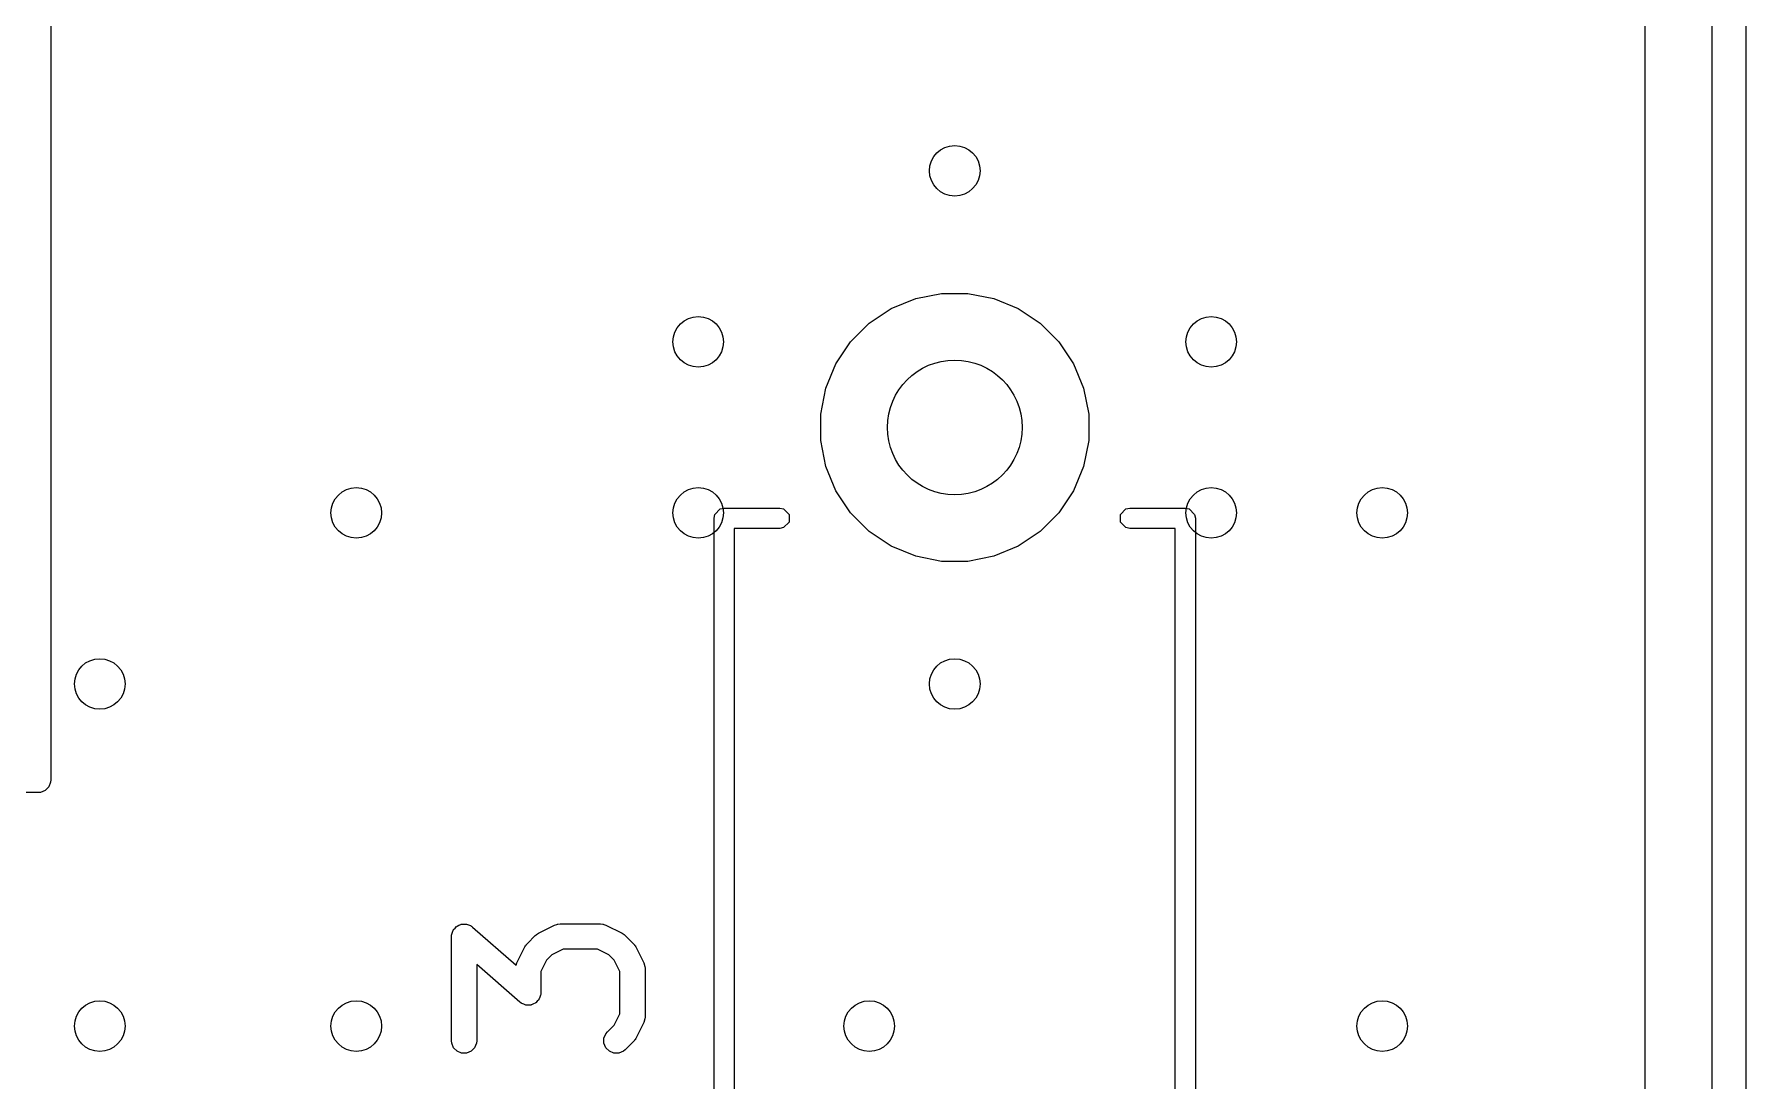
# Model space of a CAD drawing. Header units: inches. Extents: x 5.59 to 6.78, y -5.65 to -2.26.
# Drawn here: x 6.3752 to 6.7756, y -3.3484 to -3.1037 of the extents above; entities that cross this region are included whole.
import ezdxf

# ---------------------------------------------------------------- set-up
doc = ezdxf.new("R2010")
doc.units = ezdxf.units.IN
doc.header["$MEASUREMENT"] = 0
for name, color, linetype, true_color in [('Edge.Cuts', 31, 'CONTINUOUS', 0xffb86c), ('F.Cu', 11, 'CONTINUOUS', 0xff5555), ('F.Mask', 191, 'CONTINUOUS', 0xbd93f9), ('F.Silkscreen', 141, 'CONTINUOUS', 0x8be9fd)]:
    doc.layers.add(name, color=color, linetype=linetype, true_color=true_color)

msp = doc.modelspace()

# ---------------------------------------------------------------- linework, layer by layer
at = {"layer": 'Edge.Cuts', "linetype": 'CONTINUOUS'}
for p, q in [((6.76772, -5.05906), (6.76772, -2.85433)), ((6.77559, -2.85433), (6.77559, -5.05906))]:
    msp.add_line(p, q, dxfattribs=at)
at = {"layer": 'Edge.Cuts'}
msp.add_circle((6.59055, -3.19559), 0.01575, dxfattribs=at)
msp.add_circle((6.59055, -3.19559), 0.01575, dxfattribs=at)
at = {"layer": 'F.Cu', "linetype": 'CONTINUOUS'}
msp.add_line((6.75195, -2.85451), (6.75195, -5.05888), dxfattribs=at)
at = {"layer": 'F.Cu'}
for centre, radius in [((6.59055, -3.13559), 0.00591), ((6.59055, -3.13559), 0.00591), ((6.53055, -3.17559), 0.00591), ((6.53055, -3.17559), 0.00591), ((6.65055, -3.17559), 0.00591), ((6.65055, -3.17559), 0.00591), ((6.59055, -3.19559), 0.01575), ((6.59055, -3.19559), 0.01575), ((6.45055, -3.21559), 0.00591), ((6.45055, -3.21559), 0.00591), ((6.53055, -3.21559), 0.00591), ((6.53055, -3.21559), 0.00591), ((6.65055, -3.21559), 0.00591), ((6.65055, -3.21559), 0.00591), ((6.69055, -3.21559), 0.00591), ((6.69055, -3.21559), 0.00591), ((6.39055, -3.25559), 0.00591), ((6.39055, -3.25559), 0.00591), ((6.59055, -3.25559), 0.00591), ((6.59055, -3.25559), 0.00591), ((6.39055, -3.33559), 0.00591), ((6.39055, -3.33559), 0.00591), ((6.45055, -3.33559), 0.00591), ((6.45055, -3.33559), 0.00591), ((6.57055, -3.33559), 0.00591), ((6.57055, -3.33559), 0.00591), ((6.69055, -3.33559), 0.00591), ((6.69055, -3.33559), 0.00591)]:
    msp.add_circle(centre, radius, dxfattribs=at)
at = {"layer": 'F.Mask', "linetype": 'CONTINUOUS'}
for p, q in [((6.5757, -3.16781), (6.58141, -3.16545)), ((6.58141, -3.16545), (6.58746, -3.16425)), ((6.58746, -3.16425), (6.59364, -3.16425)), ((6.59364, -3.16425), (6.59969, -3.16545)), ((6.59969, -3.16545), (6.6054, -3.16781)), ((6.57057, -3.17124), (6.5757, -3.16781)), ((6.6054, -3.16781), (6.61053, -3.17124)), ((6.5662, -3.17561), (6.57057, -3.17124)), ((6.61053, -3.17124), (6.6149, -3.17561)), ((6.56277, -3.18074), (6.5662, -3.17561)), ((6.6149, -3.17561), (6.61833, -3.18074)), ((6.56041, -3.18645), (6.56277, -3.18074)), ((6.61833, -3.18074), (6.62069, -3.18645)), ((6.55921, -3.1925), (6.56041, -3.18645)), ((6.62069, -3.18645), (6.6219, -3.1925)), ((6.55921, -3.19868), (6.55921, -3.1925)), ((6.6219, -3.1925), (6.6219, -3.19868)), ((6.56041, -3.20473), (6.55921, -3.19868)), ((6.6219, -3.19868), (6.62069, -3.20473)), ((6.56277, -3.21044), (6.56041, -3.20473)), ((6.62069, -3.20473), (6.61833, -3.21044)), ((6.5662, -3.21557), (6.56277, -3.21044)), ((6.61833, -3.21044), (6.6149, -3.21557)), ((6.57057, -3.21994), (6.5662, -3.21557)), ((6.6149, -3.21557), (6.61053, -3.21994)), ((6.5757, -3.22337), (6.57057, -3.21994)), ((6.61053, -3.21994), (6.6054, -3.22337)), ((6.58141, -3.22573), (6.5757, -3.22337)), ((6.58746, -3.22693), (6.58141, -3.22573)), ((6.59364, -3.22693), (6.58746, -3.22693)), ((6.59969, -3.22573), (6.59364, -3.22693)), ((6.6054, -3.22337), (6.59969, -3.22573))]:
    msp.add_line(p, q, dxfattribs=at)
at = {"layer": 'F.Mask'}
msp.add_circle((6.59055, -3.19559), 0.01575, dxfattribs=at)
msp.add_circle((6.59055, -3.19559), 0.01575, dxfattribs=at)
at = {"layer": 'F.Silkscreen', "linetype": 'CONTINUOUS'}
for p, q in [((6.3791, -3.00025), (6.3791, -3.278)), ((6.53443, -3.21595), (6.53571, -3.21467)), ((6.53571, -3.21467), (6.53661, -3.21449)), ((6.53661, -3.21449), (6.54961, -3.21449)), ((6.54961, -3.21449), (6.55051, -3.21467)), ((6.55051, -3.21467), (6.55179, -3.21595)), ((6.62931, -3.21595), (6.63059, -3.21467)), ((6.63059, -3.21467), (6.6315, -3.21449)), ((6.6315, -3.21449), (6.64449, -3.21449)), ((6.64449, -3.21449), (6.64539, -3.21467)), ((6.64539, -3.21467), (6.64667, -3.21595)), ((6.53425, -3.21685), (6.53443, -3.21595)), ((6.53425, -3.47433), (6.53425, -3.21685)), ((6.55179, -3.21775), (6.55051, -3.21903)), ((6.55179, -3.21595), (6.55179, -3.21775)), ((6.62931, -3.21775), (6.62931, -3.21595)), ((6.63059, -3.21903), (6.62931, -3.21775)), ((6.64667, -3.21595), (6.64685, -3.21685)), ((6.64685, -3.21685), (6.64685, -3.47433)), ((6.54961, -3.21921), (6.53898, -3.21921)), ((6.53898, -3.21921), (6.53898, -3.47197)), ((6.55051, -3.21903), (6.54961, -3.21921)), ((6.6315, -3.21921), (6.63059, -3.21903)), ((6.64213, -3.21921), (6.6315, -3.21921)), ((6.64213, -3.47197), (6.64213, -3.21921)), ((6.37904, -3.27858), (6.3786, -3.27966)), ((6.3791, -3.278), (6.37904, -3.27858)), ((6.3761, -3.281), (6.22282, -3.281)), ((6.37669, -3.28094), (6.3761, -3.281)), ((6.37777, -3.28049), (6.37669, -3.28094)), ((6.3786, -3.27966), (6.37777, -3.28049)), ((6.47283, -3.31466), (6.47286, -3.31435)), ((6.47283, -3.33903), (6.47283, -3.31466)), ((6.47285, -3.31427), (6.47287, -3.31422)), ((6.47286, -3.31435), (6.47285, -3.31427)), ((6.47287, -3.31422), (6.47288, -3.31408)), ((6.47288, -3.31408), (6.47307, -3.31364)), ((6.47307, -3.31364), (6.47322, -3.31318)), ((6.47322, -3.31318), (6.47329, -3.31311)), ((6.47329, -3.31311), (6.47333, -3.31302)), ((6.47333, -3.31302), (6.47366, -3.31268)), ((6.47366, -3.31268), (6.47398, -3.31232)), ((6.47398, -3.31232), (6.47407, -3.31227)), ((6.47407, -3.31227), (6.47414, -3.3122)), ((6.47414, -3.3122), (6.47458, -3.31202)), ((6.47458, -3.31202), (6.47501, -3.31181)), ((6.47501, -3.31181), (6.47511, -3.3118)), ((6.47511, -3.3118), (6.4752, -3.31176)), ((6.4752, -3.31176), (6.47568, -3.31176)), ((6.47568, -3.31176), (6.47616, -3.31173)), ((6.47616, -3.31173), (6.47626, -3.31176)), ((6.47626, -3.31176), (6.47636, -3.31176)), ((6.47636, -3.31176), (6.4768, -3.31194)), ((6.4768, -3.31194), (6.47725, -3.3121)), ((6.47725, -3.3121), (6.47737, -3.31218)), ((6.47737, -3.31218), (6.47742, -3.3122)), ((6.47742, -3.3122), (6.47748, -3.31226)), ((6.47748, -3.31226), (6.47772, -3.31243)), ((6.47772, -3.31243), (6.48793, -3.32137)), ((6.49057, -3.31632), (6.49244, -3.31444)), ((6.49244, -3.31444), (6.49267, -3.31426)), ((6.49267, -3.31426), (6.49272, -3.3142)), ((6.49272, -3.3142), (6.49281, -3.31414)), ((6.49281, -3.31414), (6.49289, -3.31408)), ((6.49289, -3.31408), (6.49296, -3.31405)), ((6.49296, -3.31405), (6.49321, -3.31389)), ((6.49321, -3.31389), (6.49696, -3.31202)), ((6.49696, -3.31202), (6.4975, -3.31181)), ((6.4975, -3.31181), (6.4976, -3.3118)), ((6.4976, -3.3118), (6.4977, -3.31176)), ((6.4977, -3.31176), (6.49828, -3.3117)), ((6.49828, -3.3117), (6.50765, -3.3117)), ((6.50765, -3.3117), (6.50823, -3.31176)), ((6.50823, -3.31176), (6.50833, -3.3118)), ((6.50833, -3.3118), (6.50843, -3.31181)), ((6.50843, -3.31181), (6.50897, -3.31202)), ((6.50897, -3.31202), (6.51272, -3.31389)), ((6.51272, -3.31389), (6.51297, -3.31405)), ((6.51297, -3.31405), (6.51304, -3.31408)), ((6.51304, -3.31408), (6.51312, -3.31414)), ((6.51312, -3.31414), (6.51321, -3.3142)), ((6.51321, -3.3142), (6.51326, -3.31426)), ((6.51326, -3.31426), (6.51349, -3.31444)), ((6.51349, -3.31444), (6.51536, -3.31632)), ((6.48814, -3.32084), (6.49001, -3.31709)), ((6.49001, -3.31709), (6.49017, -3.31684)), ((6.49017, -3.31684), (6.4902, -3.31677)), ((6.4902, -3.31677), (6.49026, -3.31668)), ((6.49026, -3.31668), (6.49032, -3.3166)), ((6.49032, -3.3166), (6.49038, -3.31654)), ((6.49038, -3.31654), (6.49057, -3.31632)), ((6.49628, -3.31896), (6.49508, -3.32016)), ((6.49897, -3.31761), (6.49628, -3.31896)), ((6.50695, -3.31761), (6.49897, -3.31761)), ((6.50965, -3.31896), (6.50695, -3.31761)), ((6.51085, -3.32016), (6.50965, -3.31896)), ((6.51536, -3.31632), (6.51555, -3.31654)), ((6.51555, -3.31654), (6.51561, -3.3166)), ((6.51561, -3.3166), (6.51566, -3.31668)), ((6.51566, -3.31668), (6.51573, -3.31677)), ((6.51573, -3.31677), (6.51576, -3.31684)), ((6.51576, -3.31684), (6.51592, -3.31709)), ((6.51592, -3.31709), (6.51779, -3.32084)), ((6.48883, -3.33), (6.47873, -3.32116)), ((6.47873, -3.32116), (6.47873, -3.33903)), ((6.48793, -3.32137), (6.48814, -3.32084)), ((6.49508, -3.32016), (6.49373, -3.32285)), ((6.49373, -3.32285), (6.49373, -3.32778)), ((6.5122, -3.32285), (6.51085, -3.32016)), ((6.5122, -3.33271), (6.5122, -3.32285)), ((6.51779, -3.32084), (6.518, -3.32138)), ((6.518, -3.32138), (6.51801, -3.32148)), ((6.51801, -3.32148), (6.51805, -3.32158)), ((6.51805, -3.32158), (6.5181, -3.32216)), ((6.5181, -3.32216), (6.5181, -3.3334)), ((6.48908, -3.33018), (6.48883, -3.33)), ((6.48914, -3.33024), (6.48908, -3.33018)), ((6.48919, -3.33026), (6.48914, -3.33024)), ((6.4893, -3.33034), (6.48919, -3.33026)), ((6.48976, -3.33049), (6.4893, -3.33034)), ((6.4902, -3.33068), (6.48976, -3.33049)), ((6.4903, -3.33068), (6.4902, -3.33068)), ((6.4904, -3.33071), (6.4903, -3.33068)), ((6.49087, -3.33068), (6.4904, -3.33071)), ((6.49135, -3.33068), (6.49087, -3.33068)), ((6.49145, -3.33064), (6.49135, -3.33068)), ((6.49155, -3.33063), (6.49145, -3.33064)), ((6.49198, -3.33042), (6.49155, -3.33063)), ((6.49242, -3.33024), (6.49198, -3.33042)), ((6.49249, -3.33017), (6.49242, -3.33024)), ((6.49258, -3.33012), (6.49249, -3.33017)), ((6.49289, -3.32976), (6.49258, -3.33012)), ((6.49323, -3.32942), (6.49289, -3.32976)), ((6.49327, -3.32933), (6.49323, -3.32942)), ((6.49334, -3.32925), (6.49327, -3.32933)), ((6.49349, -3.3288), (6.49334, -3.32925)), ((6.49367, -3.32836), (6.49349, -3.3288)), ((6.49369, -3.32822), (6.49367, -3.32836)), ((6.49371, -3.32816), (6.49369, -3.32822)), ((6.49373, -3.32778), (6.4937, -3.32808)), ((6.4937, -3.32808), (6.49371, -3.32816)), ((6.51085, -3.3354), (6.5122, -3.33271)), ((6.51779, -3.33473), (6.51592, -3.33847)), ((6.518, -3.33418), (6.51779, -3.33473)), ((6.51801, -3.33408), (6.518, -3.33418)), ((6.51805, -3.33398), (6.51801, -3.33408)), ((6.5181, -3.3334), (6.51805, -3.33398)), ((6.47288, -3.3396), (6.47283, -3.33903)), ((6.47873, -3.33903), (6.47868, -3.3396)), ((6.5085, -3.33845), (6.50895, -3.33739)), ((6.5085, -3.3396), (6.5085, -3.33845)), ((6.50895, -3.33739), (6.50931, -3.33694)), ((6.50931, -3.33694), (6.51085, -3.3354)), ((6.51555, -3.33902), (6.51536, -3.33924)), ((6.51561, -3.33896), (6.51555, -3.33902)), ((6.51566, -3.33888), (6.51561, -3.33896)), ((6.51573, -3.33879), (6.51566, -3.33888)), ((6.51576, -3.33872), (6.51573, -3.33879)), ((6.51592, -3.33847), (6.51576, -3.33872)), ((6.47333, -3.34067), (6.47288, -3.3396)), ((6.47414, -3.34148), (6.47333, -3.34067)), ((6.4752, -3.34192), (6.47414, -3.34148)), ((6.47636, -3.34192), (6.4752, -3.34192)), ((6.47742, -3.34148), (6.47636, -3.34192)), ((6.47824, -3.34067), (6.47742, -3.34148)), ((6.47868, -3.3396), (6.47824, -3.34067)), ((6.50895, -3.34067), (6.5085, -3.3396)), ((6.50976, -3.34148), (6.50895, -3.34067)), ((6.51082, -3.34192), (6.50976, -3.34148)), ((6.51198, -3.34192), (6.51082, -3.34192)), ((6.51304, -3.34148), (6.51198, -3.34192)), ((6.51349, -3.34112), (6.51304, -3.34148)), ((6.51536, -3.33924), (6.51349, -3.34112))]:
    msp.add_line(p, q, dxfattribs=at)
at = {"layer": 'F.Silkscreen'}
msp.add_circle((6.59055, -3.19559), 0.01575, dxfattribs=at)
msp.add_circle((6.59055, -3.19559), 0.01575, dxfattribs=at)

doc.saveas('drawing.dxf')
